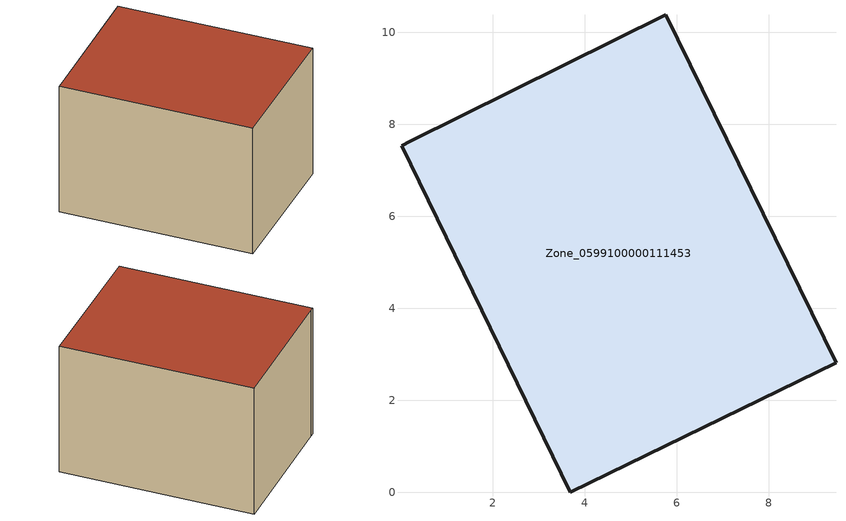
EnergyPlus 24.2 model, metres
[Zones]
Zone_0599100000111453
 floor ground (C_G): 9.46,2.81 3.69,0 0.02,7.54 0.21,7.63 5.76,10.38 z0
 wall outside (C_F): 9.46,2.81 5.76,10.38 0.21,7.63 0.02,7.54 3.69,0 9.46,2.81 z0:5.98
 roof outside (C_R): 3.69,0 9.46,2.81 5.76,10.38 0.21,7.63 0.02,7.54 z5.98
[BUILDING]
Pand.0599100000111453: North Axis=0; Terrain=City; Loads Convergence Tolerance Value=0.04; Temperature Convergence Tolerance Value=0.4; Solar Distribution=FullExterior; Maximum Number of Warmup Days=25; Minimum Number of Warmup Days=1
[Site:Location]
Rotterdam.The.Hague.AP_ZH_NLD Design_Conditions: Latitude=51.96; Longitude=4.45; Time Zone=1; Elevation=-4.5
[SITE:GROUNDTEMPERATURE:BUILDINGSURFACE]
18, 18, 18, 18, 18, 18, 18, 18, 18, 18, 18, 18
[MATERIAL] Thermal Absorptance=0.9; Solar Absorptance=0.7; Visible Absorptance=0.7
Name | Roughness | Thickness | Conductivity | Density | Specific Heat
G.TC.1946-1964 | MediumSmooth | 0.15 | 1 | 540 | 1210
F.TC.1946-1964 | Rough | 0.3 | 0.857143 | 1920 | 840
R.TC.1946-1964 | MediumRough | 0.2 | 0.235294 | 1500 | 1000
[CONSTRUCTION]
C_G: G.TC.1946-1964
C_F: F.TC.1946-1964
C_R: R.TC.1946-1964
[ZONE]
Zone_0599100000111453: Type=1; Multiplier=1; Ceiling Height=Autocalculate; Volume=Autocalculate; Floor Area=autocalculate; Part of Total Floor Area=Yes
[ZONEINFILTRATION:DESIGNFLOWRATE]
Infil_Zone_0599100000111453: Zone or ZoneList or Space or SpaceList=Zone_0599100000111453; Schedule=AlwaysOn; Design Flow Rate Calculation Method=Flow/Area; Flow Rate per Floor Area=0.003; Constant Term Coefficient=1; Temperature Term Coefficient=0; Velocity Term Coefficient=0; Velocity Squared Term Coefficient=0
[HVACTEMPLATE:ZONE:IDEALLOADSAIRSYSTEM]
Zone_0599100000111453: Maximum Heating Supply Air Temperature=50; Minimum Cooling Supply Air Temperature=13; Maximum Heating Supply Air Humidity Ratio=0.0156; Minimum Cooling Supply Air Humidity Ratio=0.0077; Heating Limit=NoLimit; Cooling Limit=NoLimit; Dehumidification Control Type=ConstantSensibleHeatRatio; Cooling Sensible Heat Ratio=0.7; Dehumidification Setpoint=60; Humidification Control Type=None; Humidification Setpoint=30; Outdoor Air Method=None; Outdoor Air Flow Rate per Person=0.00944; Outdoor Air Flow Rate per Zone Floor Area=0; Outdoor Air Flow Rate per Zone=0; Demand Controlled Ventilation Type=None; Outdoor Air Economizer Type=NoEconomizer; Heat Recovery Type=None; Sensible Heat Recovery Effectiveness=0.7; Latent Heat Recovery Effectiveness=0.65
[ZONECONTROL:THERMOSTAT]
ThermostatControl_Zone_0599100000111453: Zone or ZoneList=Zone_0599100000111453; Control Type Schedule=DualSetpointControlType; Control 1=Thermostat_Zone_0599100000111453; Temperature Difference Between Cutout And Setpoint=0
[THERMOSTATSETPOINT:DUALSETPOINT]
Thermostat_Zone_0599100000111453: Heating Setpoint Temperature Schedule=HeatingSetpoint_Zone_0599100000111453; Cooling Setpoint Temperature Schedule=CoolingSetpoint_Zone_0599100000111453
[SCHEDULE:COMPACT]
HeatingSetpoint_Zone_0599100000111453: Through: 12/31, For: AllDays, Until: 24:00, 21
CoolingSetpoint_Zone_0599100000111453: Through: 12/31, For: AllDays, Until: 24:00, 24
DualSetpointControlType: Through: 12/31, For: AllDays, Until: 24:00, 4
AlwaysOn: Through: 12/31, For: AllDays, Until: 24:00, 1
